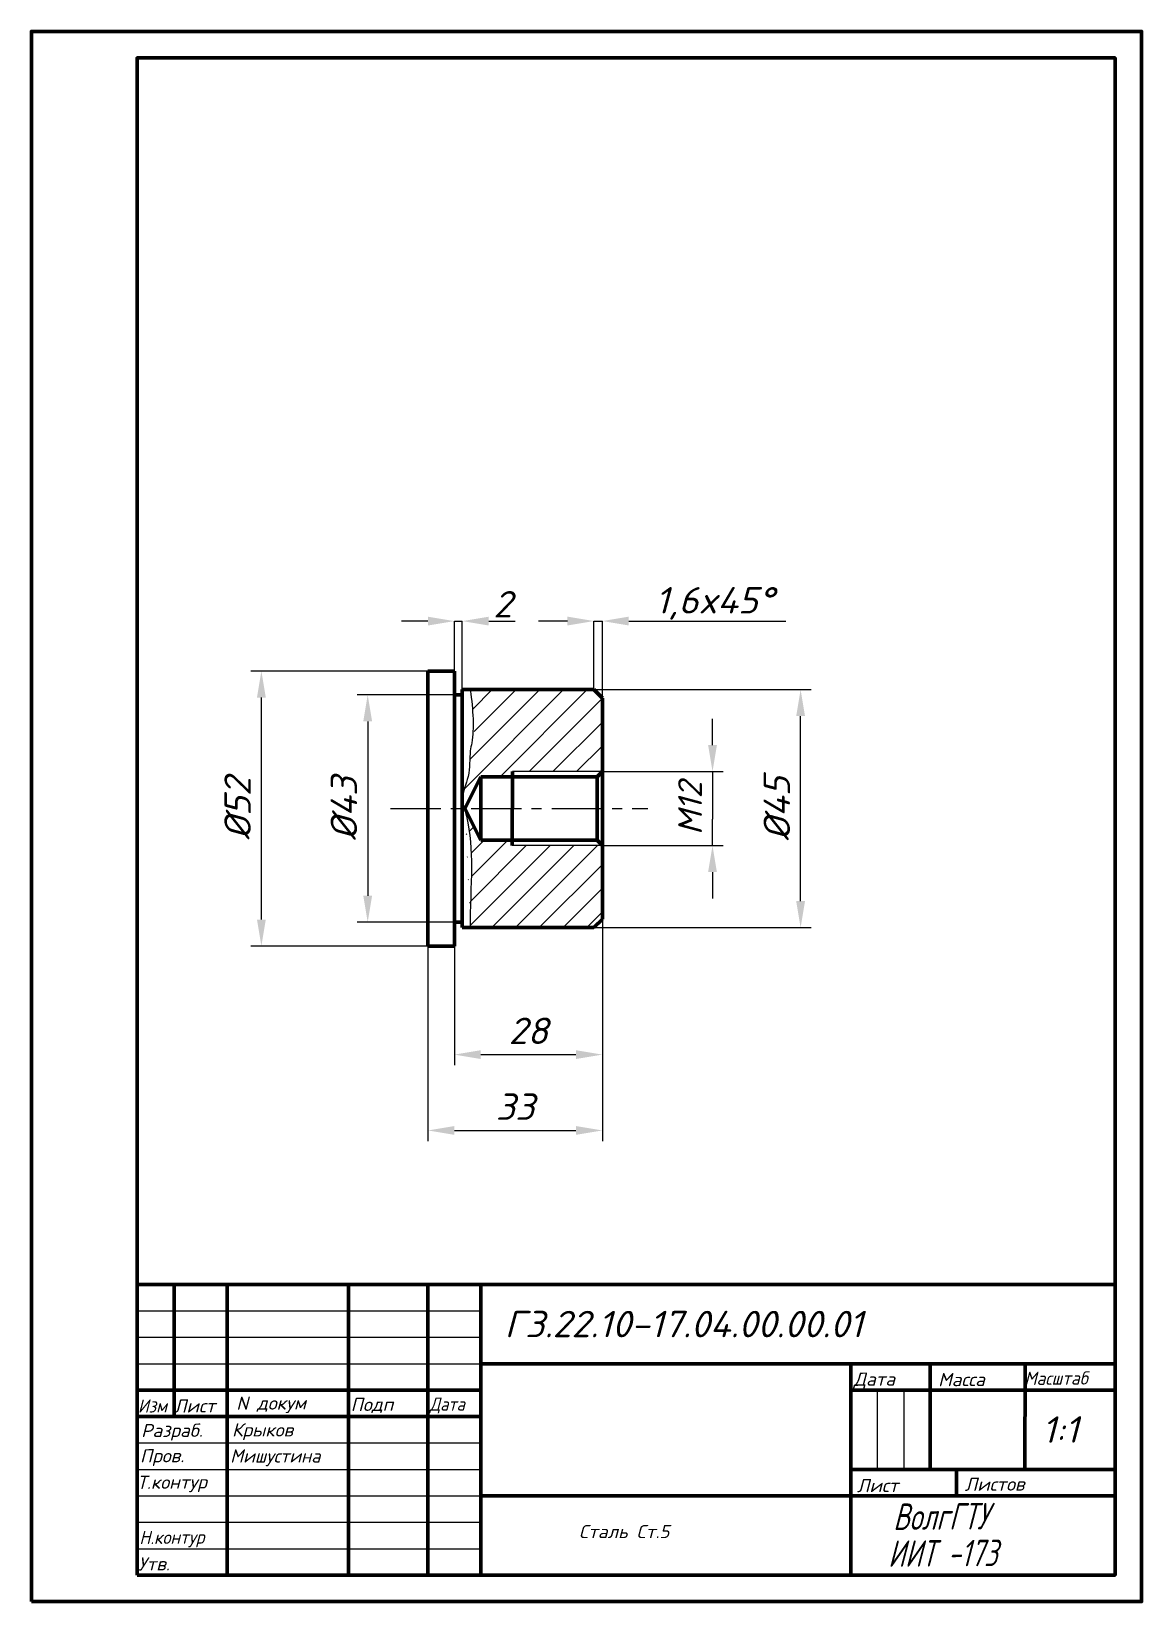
# Model space of a CAD drawing. Header units: millimetres. Extents: x 0 to 210, y 0 to 297.
import ezdxf

# ---------------------------------------------------------------- set-up
doc = ezdxf.new("R2010")
doc.units = ezdxf.units.MM
doc.linetypes.add('осевая', pattern=[50.800000000000004, 31.75, -6.35, 6.35, -6.35])
for name, color, linetype, lineweight in [('Осевые', 7, 'осевая', 25), ('Основные', 7, 'Continuous', 80), ('Тонкие', 7, 'Continuous', 25)]:
    doc.layers.add(name, color=color, linetype=linetype, lineweight=lineweight)
doc.styles.get("Standard").update_dxf_attribs({"font": 'simplex.shx', "oblique": 15})
doc.dimstyles.new('Копия Standard', dxfattribs={"dimtxt": 5, "dimasz": 5, "dimexe": 2, "dimexo": 0, "dimgap": 2, "dimtad": 1, "dimtoh": 1, "dimdec": 0, "dimzin": 0, "dimdsep": 46, "dimtxsty": 'Standard', "dimcen": 0.09, "dimclrd": 256, "dimclre": 256, "dimclrt": 256, "dimadec": 0, "dimazin": 0, "dimtfac": 1, "dimtdec": 0, "dimtmove": 1, "dimatfit": 3, "dimfxl": 1, "dimtfillclr": 256, "dimtolj": 1, "dimtzin": 0, "dimlwd": -1, "dimlwe": -1, "dimarcsym": 0})

# ---------------------------------------------------------------- blocks, each defined once
blk = doc.blocks.new('*D9')
at = {"layer": 'Defpoints', "color": 0, "transparency": 16777216}
for p in [(105.4313021875812, 172.5000000000001), (145.5000000000003, 172.5000000000001), (105.5214233830295, 127.5000000000001)]:
    blk.add_point(p, dxfattribs=at)
at = {"layer": 'Тонкие', "transparency": 16777216}
for p, q in [((105.4313021875812, 172.5000000000001), (147.5000000000003, 172.5000000000001)), ((145.5000000000003, 132.5000000000001), (145.5000000000003, 167.5000000000001)), ((105.5214233830295, 127.5000000000001), (147.5000000000003, 127.5000000000001))]:
    blk.add_line(p, q, dxfattribs=at)
for points in [[(144.6666666666669, 167.5000000000001), (146.3333333333336, 167.5000000000001), (145.5000000000003, 172.5000000000001)], [(144.6666666666669, 132.5000000000001), (146.3333333333336, 132.5000000000001), (145.5000000000003, 127.5000000000001)]]:
    blk.add_solid(points, dxfattribs=at)
at = {"layer": 'Тонкие', "transparency": 16777216, "insert": (141.0000000000003, 150), "char_height": 5, "attachment_point": 5, "rotation": 90}
blk.add_mtext('\\A1;%%C45', dxfattribs=at)
blk = doc.blocks.new('*D10')
at = {"layer": 'Defpoints', "color": 0, "transparency": 16777216}
for p in [(108.0000000000001, 157.0000000000001), (108.0000000000001, 143.0000000000001), (128.835901421458, 143.0000000000001)]:
    blk.add_point(p, dxfattribs=at)
at = {"layer": 'Тонкие', "transparency": 16777216}
for p, q in [((128.835901421458, 162.0000000000001), (128.835901421458, 167.0000000000001)), ((108.0000000000001, 157.0000000000001), (130.835901421458, 157.0000000000001)), ((128.835901421458, 157.0000000000001), (128.835901421458, 152.0000000000001)), ((128.835901421458, 152.0000000000001), (128.835901421458, 148.0000000000001)), ((128.835901421458, 143.0000000000001), (128.835901421458, 148.0000000000001)), ((108.0000000000001, 143.0000000000001), (130.835901421458, 143.0000000000001)), ((128.835901421458, 138.0000000000001), (128.835901421458, 133.0000000000001))]:
    blk.add_line(p, q, dxfattribs=at)
for points in [[(128.0025680881247, 162.0000000000001), (129.6692347547913, 162.0000000000001), (128.835901421458, 157.0000000000001)], [(128.0025680881247, 138.0000000000001), (129.6692347547913, 138.0000000000001), (128.835901421458, 143.0000000000001)]]:
    blk.add_solid(points, dxfattribs=at)
at = {"layer": 'Тонкие', "transparency": 16777216, "insert": (124.5859014214579, 150.0710378930169), "char_height": 4.5, "attachment_point": 5, "rotation": 90}
blk.add_mtext('\\A1;M12', dxfattribs=at)
blk = doc.blocks.new('*D11')
at = {"layer": 'Defpoints', "color": 0, "transparency": 16777216}
for p in [(43.50246607079839, 176), (75.00000000000003, 176.0000000000001), (75.00000000000003, 124.0000000000001)]:
    blk.add_point(p, dxfattribs=at)
at = {"layer": 'Тонкие', "transparency": 16777216}
for p, q in [((75.00000000000003, 176.0000000000001), (41.50246607079839, 176)), ((43.50246607079841, 129), (43.5024660707984, 171)), ((75.00000000000003, 124.0000000000001), (41.50246607079841, 124.0000000000001))]:
    blk.add_line(p, q, dxfattribs=at)
for points in [[(42.66913273746506, 171), (44.33579940413173, 171), (43.50246607079839, 176)], [(42.66913273746507, 129), (44.33579940413174, 129), (43.50246607079841, 124.0000000000001)]]:
    blk.add_solid(points, dxfattribs=at)
at = {"layer": 'Тонкие', "transparency": 16777216, "insert": (39.00246607079843, 150), "char_height": 5, "attachment_point": 5, "rotation": 90}
blk.add_mtext('\\A1;%%C52', dxfattribs=at)
blk = doc.blocks.new('*D12')
at = {"layer": 'Defpoints', "color": 0, "transparency": 16777216}
for p in [(108, 129.1), (75, 124), (108, 89.11926492896788)]:
    blk.add_point(p, dxfattribs=at)
at = {"layer": 'Тонкие', "transparency": 16777216}
for p, q in [((108, 129.1), (108, 87.11926492896788)), ((75, 124), (75, 87.11926492896788)), ((80, 89.11926492896788), (103, 89.11926492896788))]:
    blk.add_line(p, q, dxfattribs=at)
for points in [[(80, 89.95259826230121), (80, 88.28593159563455), (75, 89.11926492896788)], [(103, 89.95259826230121), (103, 88.28593159563455), (108, 89.11926492896788)]]:
    blk.add_solid(points, dxfattribs=at)
at = {"layer": 'Тонкие', "transparency": 16777216, "insert": (91.5, 93.61926492896788), "char_height": 5, "attachment_point": 5}
blk.add_mtext('\\A1;33', dxfattribs=at)
blk = doc.blocks.new('*D13')
at = {"layer": 'Defpoints', "color": 0, "transparency": 16777216}
for p in [(81.50000000000003, 171.5000000000001), (63.60958316298826, 128.5), (81.50000000000003, 128.5000000000001)]:
    blk.add_point(p, dxfattribs=at)
at = {"layer": 'Тонкие', "transparency": 16777216}
for p, q in [((81.50000000000003, 171.5000000000001), (61.60958316298825, 171.5)), ((63.60958316298825, 166.5), (63.60958316298826, 133.5)), ((81.50000000000003, 128.5000000000001), (61.60958316298826, 128.5))]:
    blk.add_line(p, q, dxfattribs=at)
for points in [[(62.77624982965492, 166.5), (64.44291649632157, 166.5000000000001), (63.60958316298825, 171.5)], [(62.77624982965492, 133.5), (64.44291649632159, 133.5000000000001), (63.60958316298826, 128.5)]]:
    blk.add_solid(points, dxfattribs=at)
at = {"layer": 'Тонкие', "transparency": 16777216, "insert": (59.10958316298828, 150), "char_height": 5, "attachment_point": 5, "rotation": 90}
blk.add_mtext('\\A1;%%C43', dxfattribs=at)
blk = doc.blocks.new('*D14')
at = {"layer": 'Defpoints', "color": 0, "transparency": 16777216}
for p in [(108, 129.1), (80, 124), (108, 103.4641173553784)]:
    blk.add_point(p, dxfattribs=at)
at = {"layer": 'Тонкие', "transparency": 16777216}
for p, q in [((108, 129.1), (108, 101.4641173553784)), ((80, 124), (80, 101.4641173553784)), ((85, 103.4641173553784), (103, 103.4641173553784))]:
    blk.add_line(p, q, dxfattribs=at)
for points in [[(85, 104.2974506887117), (85, 102.6307840220451), (80, 103.4641173553784)], [(103, 104.2974506887117), (103, 102.6307840220451), (108, 103.4641173553784)]]:
    blk.add_solid(points, dxfattribs=at)
at = {"layer": 'Тонкие', "transparency": 16777216, "insert": (94, 107.9641173553784), "char_height": 5, "attachment_point": 5}
blk.add_mtext('\\A1;28', dxfattribs=at)

msp = doc.modelspace()

# ---------------------------------------------------------------- hatches: boundary and pattern name
at = {"layer": 'Тонкие'}
h = msp.add_hatch(dxfattribs=at)
h.set_pattern_fill('ANSI31', color=256)
h.set_pattern_definition([(45, (0, 0), (-2.245064030267288, 2.245064030267288), [])])
edge = h.paths.add_edge_path()
edge.add_line((108, 170.9), (106.4, 172.5))
edge.add_line((106.4, 172.5), (83, 172.5))
edge.add_line((83, 172.5), (83, 171.5))
edge.add_spline(control_points=[(83, 171.5), (83.57765430971202, 168.5028126259991), (84.2626963951845, 164.9484385743957), (82.76973873304915, 159.9649727820373), (83.11584905287502, 156.3039145056595), (81.22157442428247, 152.7566542780646), (81.82247333470228, 150.674573880635), (81.99999999999999, 150.0000000000001)], knot_values=[0, 0, 0, 0, 8.89420591779694, 10.5476671222043, 15.47885560568325, 19.65873829397045, 21.74753781611105, 21.74753781611105, 21.74753781611105, 21.74753781611119], degree=3, periodic=0)
edge.add_line((82.00000000000001, 150), (85, 156))
edge.add_line((85, 156), (90.99205115922285, 156))
edge.add_line((90.99205115922285, 156), (90.99371812956817, 157))
edge.add_line((90.99371812956817, 157), (108, 157))
edge.add_line((108, 157), (108, 170.9))
edge = h.paths.add_edge_path()
edge.add_line((108, 143), (90.97038054473381, 143))
edge.add_line((90.97038054473381, 143), (90.97204751507913, 144))
edge.add_line((90.97204751507913, 144), (85, 144))
edge.add_line((85, 144), (82.00000000000001, 150))
edge.add_spline(control_points=[(81.99999999999999, 150.0000000000001), (83.82925625942947, 143.0491090364948), (83.2483416451055, 138.1367857910169), (83.00000000000001, 128.5)], knot_values=[21.74753781611105, 21.74753781611105, 21.74753781611105, 21.74753781611119, 43.27078106614207, 43.27078106614207, 43.27078106614207, 43.27078106614208], degree=3, periodic=0)
edge.add_line((83, 128.4999999999995), (83, 127.5))
edge.add_line((83, 127.5), (106.4, 127.5))
edge.add_line((106.4, 127.5), (108, 129.1))
edge.add_line((108, 129.1), (108, 143))

# ---------------------------------------------------------------- linework, layer by layer
at = {"layer": 'Осевые', "ltscale": 0.3}
msp.add_line((67.93418360055301, 150), (116.6058254989595, 150), dxfattribs=at)
at = {"layer": 'Основные'}
for p, q in [((75, 124), (75, 176)), ((75, 176), (77, 176)), ((77, 176), (80, 176)), ((80, 176), (80, 172.5)), ((80, 172.5), (80, 172.5)), ((80, 172.5), (80, 172.5)), ((80, 172.5), (80, 171.5)), ((81.5, 172.5), (81.5, 127.5)), ((81.5, 172.5), (106.4, 172.5)), ((108, 170.9), (106.4, 172.5)), ((80, 171.5), (81.5, 171.5)), ((80, 171.5), (80, 128.5)), ((108, 170.9), (108, 157)), ((82, 150), (85, 156)), ((85, 156), (107, 156)), ((85, 144), (85, 156)), ((90.97038054473381, 143), (90.99371812956817, 157)), ((107, 156), (108, 157)), ((107, 156), (107, 144)), ((108, 157), (108, 143)), ((82, 150), (85, 144)), ((107, 144), (85, 144)), ((108, 143), (107, 144)), ((108, 143), (108, 129.1)), ((80, 127.5), (80, 128.5)), ((80, 128.5), (81.5, 128.5)), ((106.4, 127.5), (108, 129.1)), ((80, 124), (80, 127.5)), ((106.4, 127.5), (81.5, 127.5)), ((75, 124), (77, 124)), ((77, 124), (80, 124)), ((20, 60), (20, 60)), ((20, 60), (27, 60)), ((27, 60), (27, 34.99998923181868)), ((27, 60), (37, 60)), ((37, 60), (37, 5)), ((37, 60), (60, 60)), ((60, 60), (60, 5)), ((60, 60), (75, 60)), ((75, 60), (75, 5)), ((75, 60), (85, 60)), ((85, 60), (85, 5)), ((85, 60), (195, 60)), ((195, 60), (205, 60)), ((85, 45), (205, 45)), ((155, 45), (155, 5)), ((170, 45), (170, 25)), ((170, 45), (188, 45)), ((188, 45), (187.9297368316123, 25.00012342320163)), ((20.00001335566782, 39.99998923181869), (85, 39.99998923181868)), ((155, 40), (205, 40)), ((20.00001335566782, 34.99998923181869), (85, 34.99998923181868)), ((155, 25), (205, 25)), ((175, 25), (175, 20)), ((85, 20), (205, 20))]:
    msp.add_line(p, q, dxfattribs=at)
for points in [[(0, 0), (210, 0), (210, 297), (0, 297)], [(20, 5), (205, 5), (205, 292), (20, 292)]]:
    msp.add_lwpolyline(points, close=True, dxfattribs=at)
at = {"layer": 'Тонкие'}
for p, q in [((75, 185.4567254681204), (70, 185.4567254681204)), ((80, 171.5), (80, 185.4567254681204)), ((80, 185.4567254681204), (81.5, 185.4567254681204)), ((80, 185.4567254681204), (81.5, 185.4567254681204)), ((81.5, 171.5), (81.5, 185.4567254681204)), ((86.5, 185.4567254681204), (91.5, 185.4567254681204)), ((101.4, 185.4686173142108), (95.9431678917685, 185.4686173142108)), ((106.4, 172.5), (106.4, 185.4686173142108)), ((106.4, 185.4686173142108), (108, 185.4686173142108)), ((106.4, 185.4686173142108), (108, 185.4686173142108)), ((108, 170.9), (108, 185.4686173142108)), ((113, 185.4686173142108), (142.6941661101322, 185.4686173142108)), ((108, 157), (90.99371812956817, 157)), ((108, 143), (90.97038054473381, 143)), ((20, 55), (85, 55)), ((20.00001335566782, 49.99998923181869), (85, 49.99998923181868)), ((20.00001335566782, 44.99998923181869), (85, 44.99998923181868)), ((160, 40), (160, 25)), ((165, 40), (165, 25)), ((20.00001335566782, 29.99998923181869), (85, 29.99998923181869)), ((20.00001335566782, 24.99998923181869), (85, 24.99998923181869)), ((20.00001335566782, 19.99998923181869), (85, 19.99998923181869)), ((20.00001335566782, 14.99998923181869), (85, 14.99998923181869)), ((20.00001335566782, 9.999989231818688), (85, 9.999989231818688))]:
    msp.add_line(p, q, dxfattribs=at)
msp.add_open_spline([(83, 172.4480250190927), (83.57765430971202, 168.5028126259991), (83.7780542653249, 164.5717248821834), (82.76973873304915, 159.9649727820373), (83.11584905287502, 156.3039145056595), (81.17078297455004, 152.4584409587165), (83.88563317970623, 143.5258428785351), (83.09975287029528, 137.5), (82.97467690276578, 127.4688655856059), (83.01474132065275, 127.4756084579216), (83.02543993931512, 127.5000000000112)], degree=3, knots=[0, 0, 0, 0, 8.89420591779694, 10.5476671222043, 15.47885560568325, 19.65873829397045, 21.74753781611119, 43.27078106614208, 44.27078106614208, 44.54474620373843, 44.54474620373843, 44.54474620373843, 44.54474620373843], dxfattribs=at)
for points in [[(75, 186.2900588014537), (75, 184.6233921347871), (80, 185.4567254681204)], [(86.5, 186.2900588014537), (86.5, 184.6233921347871), (81.5, 185.4567254681204)], [(101.4, 186.3019506475441), (101.4, 184.6352839808775), (106.4, 185.4686173142108)], [(113, 186.3019506475441), (113, 184.6352839808775), (108, 185.4686173142108)]]:
    msp.add_solid(points, dxfattribs=at)

# ---------------------------------------------------------------- texts
at = {"layer": 'Тонкие', "oblique": 15}
for s, height, p in [('Дата', 2.5, (155.5215808744851, 40.80501710218056)), ('Масса', 2.5, (171.5182760805455, 40.722190478713)), ('N докум', 2.5, (38.74832435253036, 36.25477567396899)), ('Лист', 2.5, (26.95783951544087, 35.73187494335377)), ('Подп', 2.5, (60.39749195475051, 36.03079419628754)), ('Разраб.', 2.5, (20.7578519359391, 31.08995337319418)), ('1:1', 5, (191.1732549963708, 30.00852963993071)), ('Пров.', 2.5, (20.54257719018514, 26.30338992838476)), ('Т.контур', 2.5, (19.98480324505337, 21.30432593336691)), ('Лист', 2.5, (156.1484951980361, 20.67689323355025)), ('Листов', 2.5, (176.5380658134541, 20.9253797063151)), ('Утв.', 2.5, (20.1976324440771, 5.861339556703001))]:
    msp.add_text(s, height=height, rotation=0.4209979044850983, dxfattribs=at).set_placement(p)
for s, height, width, p in [('Масштаб', 2.5, 0.9, (187.8323701562161, 40.96752462167134)), ('Изм', 2.5, 0.9, (20.14439787905883, 35.73808798045158)), ('Дата', 2.5, 0.85, (75.32313670116444, 36.08828413439808)), ('ВолгГТУ', 5, 0.7, (163.0178349603156, 13.53666035340262)), ('Н.контур', 2.5, 0.9, (20.4245994458924, 10.87739439788817)), ('ИИТ -173', 5, 0.7, (162.0426199420544, 6.564608502445992))]:
    msp.add_text(s, height=height, rotation=0.4209979044850983, dxfattribs=dict(at, width=width)).set_placement(p)
at = {"layer": 'Тонкие', "oblique": 15, "width": 0.95}
msp.add_text('Мишустина', height=2.5, dxfattribs=at).set_placement((37.60251132854646, 26.29511059020744))
at = {"layer": 'Тонкие', "char_height": 5, "attachment_point": 5}
for s, insert in [('\\A1;2', (89.15021463153602, 188.6474183461606)), ('\\A1;1,6x45%%D', (129.2066049990066, 188.8170221965455))]:
    msp.add_mtext(s, dxfattribs=dict(at, insert=insert))
at = {"layer": 'Тонкие', "attachment_point": 1}
for s, width, heights, insert, char_height in [('ГЗ.22.10-17.04.00.00.01', 109.5691398697472, [9.91161496747941], (89.5, 55), 5), ('Крыков', 4.173667846299395, [0], (37.93741409858916, 33.72950200102679), 2.5), ('Сталь Ст.5 ', 63.38574765654266, [5.003655642433614], (103.5722633094499, 14.5), 2.5)]:
    msp.add_mtext_dynamic_manual_height_columns(s, width=width, gutter_width=12.5, heights=heights, dxfattribs=dict(at, insert=insert, char_height=char_height))

# ---------------------------------------------------------------- dimensions: what is measured, and where the dimension line sits
at = {"layer": 'Тонкие'}
for base, p1, p2, picture, middle in [((43.50246607079839, 176), (75, 124), (75, 176), '*D11', (39.00246607079843, 150)), ((145.5000000000003, 172.5000000000001), (105.5214233830295, 127.5), (105.4313021875811, 172.5), '*D9', (141.0000000000003, 150)), ((63.60958316298826, 128.5), (81.5, 171.5), (81.5, 128.5), '*D13', (59.10958316298828, 150))]:
    dim = msp.add_linear_dim(base=base, p1=p1, p2=p2, angle=90, text='%%C<>', dimstyle='Копия Standard', dxfattribs=at)
    dim.commit()
    dim.dimension.update_dxf_attribs({"geometry": picture, "text_midpoint": middle})
dim = msp.add_linear_dim(base=(128.835901421458, 143.0000000000001), p1=(108, 157), p2=(108, 143), angle=90, text='M12', dimstyle='Копия Standard', override={"dimtxt": 4.5}, dxfattribs=at)
dim.commit()
dim.dimension.update_dxf_attribs({"geometry": '*D10', "text_midpoint": (128.8359014214579, 150.0710378930169), "dimtype": 160})
for base, p1, picture, middle in [((108, 89.11926492896788), (75, 124), '*D12', (91.5, 93.61926492896788)), ((108, 103.4641173553784), (80, 124), '*D14', (94, 107.9641173553784))]:
    dim = msp.add_linear_dim(base=base, p1=p1, p2=(108, 129.1), dimstyle='Копия Standard', dxfattribs=at)
    dim.commit()
    dim.dimension.update_dxf_attribs({"geometry": picture, "text_midpoint": middle})

doc.saveas('drawing.dxf')
